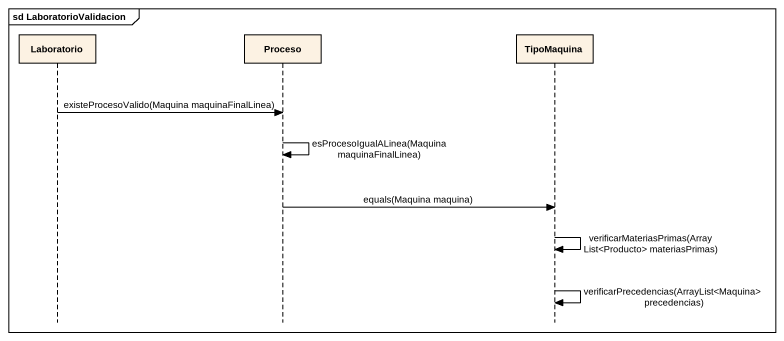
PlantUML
@startuml
mainframe sd LaboratorioValidacion
hide footbox
participant Laboratorio
participant Proceso
participant TipoMaquina

Laboratorio -> Proceso : existeProcesoValido(Maquina maquinaFinalLinea)
Proceso -> Proceso : esProcesoIgualALinea(Maquina maquinaFinalLinea)
Proceso -> TipoMaquina : equals(Maquina maquina)
TipoMaquina -> TipoMaquina : verificarMateriasPrimas(ArrayList<Producto> materiasPrimas)
TipoMaquina -> TipoMaquina : verificarPrecedencias(ArrayList<Maquina> precedencias)
@enduml
